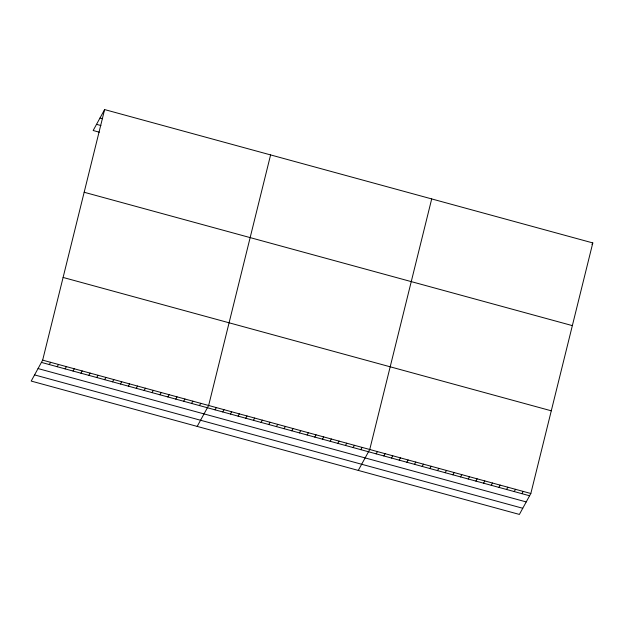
<?xml version="1.0" encoding="UTF-8"?>
<svg xmlns="http://www.w3.org/2000/svg" width="624" height="624" viewBox="0 0 624 624"><rect width="100%" height="100%" fill="white"/><g stroke="black" fill="none" stroke-linecap="round" stroke-linejoin="round"><path stroke-width="0.94" d="M42.658 360.142L104.614 109.574L592.8 242.931L530.837 493.498L519.386 514.426L31.2 381.069L42.658 360.142L530.837 493.498M270.598 154.916L208.642 405.483L197.184 426.41M431.699 198.923L369.743 449.491L358.285 470.418M104.614 109.574L93.163 130.502L99.31 132.179M49.319 364.564L50.56 362.302M57.221 366.725L58.469 364.455M65.13 368.885L66.37 366.616M73.031 371.046L74.272 368.776M80.933 373.207L82.173 370.937M88.842 375.359L90.082 373.097M96.743 377.52L97.984 375.258M104.645 379.681L105.885 377.411M112.554 381.841L113.794 379.571M120.455 384.002L121.696 381.732M128.357 386.162L129.597 383.893M136.266 388.315L137.506 386.053M144.167 390.476L145.408 388.206M152.069 392.636L153.309 390.367M159.978 394.797L161.218 392.527M167.879 396.958L169.12 394.688M175.781 399.11L177.021 396.848M183.69 401.271L184.93 399.009M191.591 403.432L192.832 401.162M199.493 405.592L200.733 403.322M215.069 409.843L216.31 407.581M222.745 411.941L223.985 409.672M230.412 414.04L231.652 411.77M238.087 416.13L239.327 413.868M245.755 418.228L246.995 415.958M253.43 420.326L254.67 418.057M261.097 422.417L262.337 420.155M268.772 424.515L270.013 422.245M276.44 426.613L277.68 424.343M284.115 428.704L285.355 426.442M291.782 430.802L293.023 428.532M299.458 432.9L300.698 430.63M307.125 434.99L308.365 432.728M314.8 437.089L316.04 434.819M322.468 439.187L323.708 436.917M330.143 441.285L331.383 439.015M337.81 443.375L339.05 441.113M345.485 445.474L346.726 443.204M353.153 447.572L354.393 445.302M360.828 449.662L362.068 447.4M376.171 453.859L377.411 451.589M383.838 455.949L385.086 453.687M391.513 458.047L392.753 455.777M399.181 460.145L400.429 457.876M406.856 462.236L408.096 459.974M414.523 464.334L415.771 462.064M422.198 466.432L423.439 464.162M429.874 468.523L431.114 466.261M437.541 470.621L438.781 468.351M445.216 472.719L446.456 470.449M452.884 474.809L454.124 472.547M460.559 476.908L461.799 474.638M591.973 244.444L592.8 242.931M468.226 479.006L469.466 476.736M475.901 481.096L477.142 478.834M483.569 483.194L484.809 480.925M491.244 485.293L492.484 483.023M498.911 487.383L500.152 485.121M506.587 489.481L507.827 487.211M514.254 491.579L515.494 489.31M521.929 493.67L523.169 491.408M100.004 117.998L102.64 118.716M96.533 124.34L100.924 125.541M84.17 192.262L572.356 325.619M63.102 277.454L551.288 410.81M41.418 362.404L529.597 495.768M38.048 368.566L526.227 501.93M34.57 374.907L522.756 508.271"/></g></svg>
